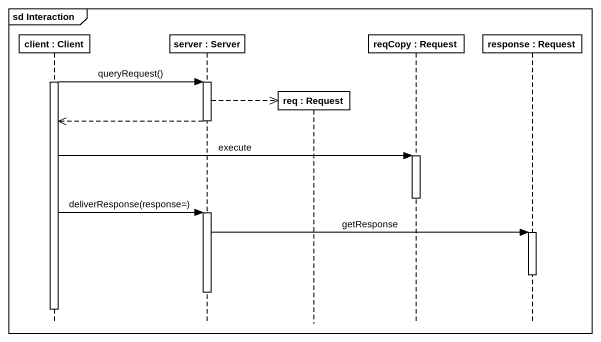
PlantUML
@startuml
mainframe sd Interaction
hide footbox
participant "client : Client" as client
participant "server : Server" as server
participant "req : Request" as req
participant "reqCopy : Request" as reqCopy
participant "response : Request" as response

activate client
client -> server : queryRequest()
activate server
server -->> req **
server -->> client
deactivate server
client -> reqCopy : execute
activate reqCopy
deactivate reqCopy
client -> server : deliverResponse(response=)
activate server
server -> response : getResponse
activate response
deactivate response
deactivate server
deactivate client
@enduml
